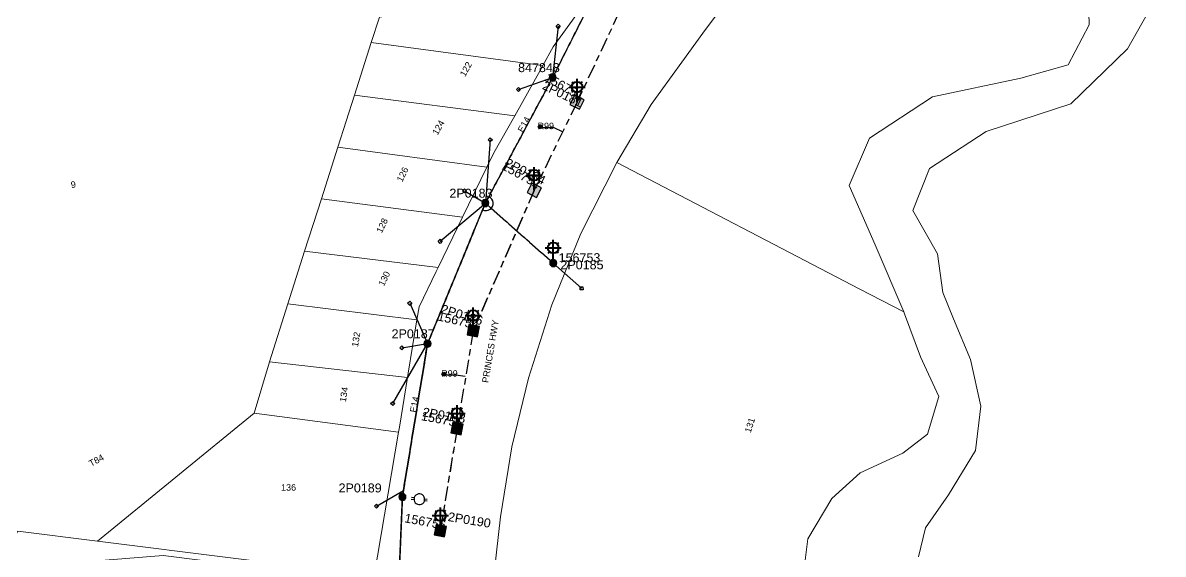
# Model space of a CAD drawing. Header units: metres. Extents: x 302407 to 305113, y 6184433 to 6187336.
# Drawn here: x 302861.9 to 303180.3, y 6186772.6 to 6186921 of the extents above; entities that cross this region are included whole.
import ezdxf
from ezdxf.enums import TextEntityAlignment as Align

# ---------------------------------------------------------------- set-up
doc = ezdxf.new("R2010")
doc.units = ezdxf.units.M
doc.linetypes.add('Cable Exist OH', pattern=[1, 1, 0])
doc.linetypes.add('Cable Exist UG', pattern=[8.2, 4, -1.2, 1.8, -1.2])
doc.layers.get('0').update_dxf_attribs({"color": 6})
doc.layers.add('Cadastre Land Parcels_SP_EXT', color=7, linetype='Continuous', lineweight=5)
doc.layers.add('Cadastre Roads_SP_EXT', color=7, linetype='Continuous', lineweight=5)
for name, color, linetype in [('Duct_SP_EXT', 7, 'Continuous'), ('Equip_SP_LV_EXT', 7, 'Continuous'), ('Equip_SP_SL_EXT', 7, 'Continuous'), ('Mains_HV_EXT', 7, 'Continuous'), ('Mains_LV_EXT', 7, 'Continuous'), ('Mains_LV_MOD', 3, 'Continuous'), ('Mains_SL_EXT', 7, 'Continuous'), ('Services_SP_EXT', 7, 'Continuous'), ('SupportsOH_SP_TR_HV_LV_SL_EXT', 7, 'Continuous'), ('SupportsUG_SP_LV_SL_EXT', 7, 'Continuous'), ('Trench_SP_EXT', 7, 'Continuous')]:
    doc.layers.add(name, color=color, linetype=linetype)
doc.styles.add('COLUMN_LABEL', font='arial.ttf')
doc.styles.add('iecARIAL', font='arial.ttf', dxfattribs={"height": 2})
doc.styles.add('POLE_LABEL', font='arial.ttf')
doc.styles.get("Standard").update_dxf_attribs({"font": 'arial.ttf'})

# ---------------------------------------------------------------- blocks, each defined once
blk = doc.blocks.new('COLUMN_EXT')
blk.add_hatch(color=256).paths.add_polyline_path([(-1.49, 1.48), (-1.49, -1.49), (1.48, -1.49), (1.48, 1.48)])
blk.add_lwpolyline([(-1.49, -1.49), (1.48, -1.49), (1.48, 1.48), (-1.49, 1.48)], close=True)
for tag, height, style, flags, p in [('ASSET_NUM', 2.5, 'COLUMN_LABEL', 8, (2, 2)), ('STRUCTURE_PLANT_NUMBER', 0.2, 'POLE_LABEL', 9, (1.81, 0.03)), ('STREET_CODE', 0.2, 'COLUMN_LABEL', 9, (1.81, -0.2))]:
    blk.add_attdef(tag, text='', height=height, dxfattribs=dict(style=style, flags=flags)).set_placement(p, align=Align.MIDDLE_LEFT)
at = {"flags": 1}
blk.add_attdef('Z', (1.81, -2.35), '', height=0.2, dxfattribs=at)
at = {"flags": 9}
for tag, p in [('COLUMN_TYPE', (1.81, -0.4)), ('OWNED_BY', (1.81, -0.6)), ('STATE', (1.81, -0.8)), ('USAGE', (1.81, -1)), ('STREETNAME', (1.81, -1.6)), ('SUBURB', (1.81, -1.8)), ('LEGEND', (1.81, -1.2)), ('LOCATION', (1.81, -1.4)), ('NOTES', (1.81, -2))]:
    blk.add_attdef(tag, text='', height=0.2, dxfattribs=at).set_placement(p, align=Align.MIDDLE_LEFT)
blk = doc.blocks.new('LV_OH_LINKS_OPEN_EXT')
for p, q in [((-0.17, 4.97), (-0.17, 5.46)), ((0.17, 4.97), (0.17, 5.46)), ((-0.17, 3), (-0.17, 2.5)), ((0.17, 3), (0.17, 2.5))]:
    blk.add_line(p, q)
blk.add_lwpolyline([(0, 2.99, 1), (0, 4.98, 1)], format="xyb", close=True)
at = {"flags": 9}
for tag, p in [('ACTUAL_STATUS', (0, 0)), ('CONSTRUCTED_VOLTAGE', (0, -0.2)), ('OPERATING_VOLTAGE', (0, -0.6)), ('ORIENTATION', (0, -0.8)), ('OWNED_BY', (0, -1)), ('STATE', (0, -1.2)), ('SWITCH_TYPE', (0, -1.4)), ('NO_PHASES', (0, -0.4)), ('USAGE', (0, -1.6)), ('LEGEND', (0, -1.8)), ('NOTES', (0, -2))]:
    blk.add_attdef(tag, text='', height=0.2, dxfattribs=at).set_placement(p, align=Align.MIDDLE_LEFT)
at = {"flags": 1}
blk.add_attdef('Z', (0, 0), '', height=0.2, dxfattribs=at)
blk = doc.blocks.new('SL_LANTERN_EXT')
at = {"lineweight": 40}
for p, q in [((0, 1.97), (0, 6.47)), ((-2.25, 4.22), (2.25, 4.22)), ((-1.46, 5.68), (-1.06, 5.28)), ((1.46, 5.68), (1.06, 5.28)), ((-1.46, 2.76), (-1.06, 3.16)), ((0, 0), (0, 2.72)), ((1.46, 2.76), (1.06, 3.16))]:
    blk.add_line(p, q, dxfattribs=at)
blk.add_circle((0, 4.22), 1.5, dxfattribs=at)
at = {"style": 'iecARIAL', "flags": 8}
blk.add_attdef('ASSET_NUM', (1.5, 1.5), '', height=2.5, dxfattribs=at)
for tag, p, height, flags in [('OPERATING_VOLTAGE', (0.98, -1.65), 0.2, 9), ('ORIENTATION', (0.98, -1.85), 0.2, 9), ('OWNED_BY', (0.98, -2.05), 0.2, 9), ('STATE', (0.98, -2.25), 0.2, 9), ('CONSTRUCTED_VOLTAGE', (0.98, -0.65), 0.2, 9), ('CONTROL_TYPE', (0.98, -0.85), 0.2, 9), ('LANTERN_PURPOSE', (0.98, -1.05), 0.2, 9), ('LANTERN_TYPE', (0.98, -1.25), 0.2, 9), ('NO_PHASES', (0.98, -1.45), 0.2, 9), ('USAGE', (0.98, -2.45), 0.2, 9), ('CEXIST', (0.98, -2.65), 0.2, 9), ('CNEW', (0.98, -2.85), 0.2, 9), ('CNUMBER', (0.98, -3.05), 0.2, 9), ('CREMOVE', (0.98, -3.25), 0.2, 9), ('LNUMBER', (2.18, -3.25), 2.5, 8), ('CREPLACE', (0.98, -3.45), 0.2, 9), ('LKINGHEIGHT', (0.98, -3.65), 0.2, 9), ('LBRACKET', (0.98, -3.85), 0.2, 9), ('LBRACKETVOCAB', (0.98, -4.05), 0.2, 9), ('LCATEGORY', (0.98, -4.25), 0.2, 9), ('LCHARGE1', (0.98, -4.45), 0.2, 9), ('LCHARGE1PERCENT', (0.98, -4.65), 0.2, 9), ('LCHARGE2', (0.98, -4.85), 0.2, 9), ('LCHARGE2PERCENT', (0.98, -5.05), 0.2, 9), ('LCHARGE3', (0.98, -5.25), 0.2, 9), ('LCHARGE3PERCENT', (0.98, -5.45), 0.2, 9), ('LEXIST', (0.98, -5.65), 0.2, 9), ('LLAMP', (0.98, -5.85), 0.2, 9), ('LLAMPVOCAB', (0.98, -6.05), 0.2, 9), ('LMAST', (0.98, -6.25), 0.2, 9), ('LMASTVOCAB', (0.98, -6.45), 0.2, 9), ('STREETNAME', (0.98, -9.25), 0.2, 9), ('SUBURB', (0.98, -9.45), 0.2, 1), ('LNEW', (0.98, -6.65), 0.2, 9), ('LANTNUMBER', (0.98, -6.85), 0.2, 9), ('LOUTREACH', (0.98, -7.25), 0.2, 9), ('LOUTREACHVOCAB', (0.98, -7.45), 0.2, 9), ('LRATECODE', (0.98, -7.65), 0.2, 9), ('LREMOVE', (0.98, -7.85), 0.2, 9), ('LREPLACE', (0.98, -8.05), 0.2, 9), ('LTYPE', (0.98, -8.25), 0.2, 9), ('LTYPEVOCAB', (0.98, -8.45), 0.2, 9), ('LEGEND', (0.98, -8.65), 0.2, 9), ('LOCATION', (0.98, -8.85), 0.2, 9), ('NOTES', (0.98, -9.05), 0.2, 9)]:
    blk.add_attdef(tag, p, '', height=height, dxfattribs=dict(flags=flags))
blk = doc.blocks.new('CCP_EXT')
blk.add_wipeout([(0, 0.57), (0.57, 0), (0, -0.57), (-0.57, 0)])
blk.add_lwpolyline([(-0.57, 0), (0, 0.57), (0.57, 0), (0, -0.57), (-0.57, 0)])
at = {"flags": 1}
blk.add_attdef('Z', (0, 0), '', height=0.2, dxfattribs=at)
at = {"flags": 9}
for tag, p in [('CCP_TYPE', (0, 0)), ('CONSTRUCTED_VOLTAGE', (0, -0.2)), ('OPERATING_VOLTAGE', (0, -0.6)), ('ORIENTATION', (0, -0.8)), ('OWNED_BY', (0, -1)), ('STATE', (0, -1.8)), ('NO_PHASES', (0, -0.4)), ('USAGE', (0, -1.2)), ('LEGEND', (0, -1.4)), ('LIFE_SUPPORT', (0, -1.6)), ('NOTES', (0, -2))]:
    blk.add_attdef(tag, text='', height=0.2, dxfattribs=at).set_placement(p, align=Align.MIDDLE_LEFT)
blk = doc.blocks.new('POLE_EXT')
blk.add_hatch(color=256).paths.add_polyline_path([(-1, 0, 1), (1, 0, 1)])
blk.add_lwpolyline([(-1, 0, 1), (1, 0, 1)], format="xyb", close=True)
for tag, height, flags, p in [('pNumber', 2.5, 8, (-17.84, 2.07)), ('OWNED_BY', 0.2, 9, (1.35, -0.4)), ('SPECIAL_USE', 0.2, 9, (1.35, -0.8)), ('STATE', 0.2, 9, (1.35, -1)), ('cLV', 0.2, 9, (1.35, -1.4)), ('hDepth', 0.2, 9, (1.35, -1.6)), ('hDia', 0.2, 9, (1.35, -1.8)), ('cHV', 0.2, 9, (1.35, -2)), ('PARENT', 0.2, 9, (1.35, -0.6)), ('USAGE', 0.2, 9, (1.35, -1.2)), ('LBRACKET', 0.2, 9, (1.35, -2.2)), ('LExisting', 0.2, 9, (1.35, -2.4)), ('LANTNUMBER', 0.2, 9, (1.35, -2.6)), ('LOther', 0.2, 9, (1.35, -2.8)), ('LRemove', 0.2, 9, (1.35, -3)), ('LEGEND', 0.2, 9, (1.35, -3.2)), ('cLinedev', 0.2, 9, (1.35, -3.4)), ('pExisting', 0.2, 9, (1.35, -3.8)), ('pFooting', 0.2, 9, (1.35, -4.4)), ('pNew', 0.2, 9, (1.35, -4.6)), ('pRelocate', 0.2, 9, (1.35, -5)), ('pRemove', 0.2, 9, (1.35, -5.2)), ('pReplace', 0.2, 9, (1.35, -5.4)), ('pStay', 0.2, 9, (1.35, -5.6)), ('pType', 0.2, 9, (1.35, -5.8)), ('cspan', 0.2, 9, (1.35, -6)), ('STREETNAME', 0.2, 9, (1.35, -6.2)), ('SUBURB', 0.2, 9, (1.35, -6.4)), ('LOCATION', 0.2, 9, (1.35, -3.6)), ('PFNUMBER', 0.2, 9, (1.35, -4)), ('NEWPFNUMBER', 0.2, 9, (1.35, -4.2)), ('OPERATED_BY', 0.2, 9, (1.36, -7.01)), ('NOTES', 0.2, 9, (1.35, -6.6)), ('MAINTAINED_BY', 0.2, 9, (1.36, -6.81))]:
    blk.add_attdef(tag, text='', height=height, dxfattribs=dict(flags=flags)).set_placement(p, align=Align.MIDDLE_LEFT)
at = {"style": 'POLE_LABEL'}
for tag, height, flags, p in [('ASSET_NUM', 2.5, 8, (2, 2)), ('STRUCTURE_PLANT_NUMBER', 0.2, 9, (1.35, 0.03)), ('STREET_CODE', 0.2, 9, (1.35, -0.2))]:
    blk.add_attdef(tag, text='', height=height, dxfattribs=dict(at, flags=flags)).set_placement(p, align=Align.MIDDLE_LEFT)
at = {"flags": 1}
blk.add_attdef('Z', (1.35, -7.33), '', height=0.2, dxfattribs=at)
blk = doc.blocks.new('CABLE_LARGE_EXT')
h = blk.add_hatch(color=256)
edge = h.paths.add_edge_path()
edge.add_arc((0, 0.55), 0.55, 0, 360)
blk.add_circle((0, 0.55), 0.55)
at = {"flags": 1}
blk.add_attdef('Z', (0, 0), '', height=0.2, dxfattribs=at)
at = {"flags": 9}
for tag, p in [('COND_CODE', (0, 0)), ('STATE', (0, -0.4)), ('XSECT_SIZE', (0, -0.6)), ('FB_REFERENCE', (0, -0.2)), ('NOTES', (0, -0.8))]:
    blk.add_attdef(tag, text='', height=0.2, dxfattribs=at).set_placement(p, align=Align.MIDDLE_LEFT)

msp = doc.modelspace()

# ---------------------------------------------------------------- linework, layer by layer
at = {"layer": 'Cadastre Land Parcels_SP_EXT', "linetype": 'Continuous'}
for points in [[(302860.5, 6186779.05), (302882.72, 6186776.27), (302926.46, 6186811.97), (302930.81, 6186826.34), (302935.87, 6186842.5), (302940.58, 6186857.2), (302945.26, 6186871.84), (302949.84, 6186886.22), (302954.51, 6186900.79), (302959.2, 6186915.46), (302961.49, 6186922.53), (302962.06, 6186941.07), (302962.06, 6186941.07), (302963.23, 6186977.5), (302886.34, 6186971.96), (302807.38, 6186960.28)], [(303072.84, 6186946.31), (303051.82, 6186918.1), (303037.39, 6186898.15), (303027.77, 6186881.93), (303095.62, 6186846.65), (303107.92, 6186840.28), (303099.89, 6186859.01), (303092.61, 6186875.58), (303098.27, 6186888.78), (303115.94, 6186900.28), (303140.54, 6186905.47), (303153.82, 6186909.19), (303159.62, 6186920.4), (303159.37, 6186930.76)], [(303180.32, 6186931.35), (303170.36, 6186913.73), (303154.55, 6186898.3), (303130.87, 6186890.63), (303115.06, 6186880.3), (303110.38, 6186868.6), (303117.33, 6186856.52), (303118.75, 6186845.64), (303121.79, 6186838.29), (303126.52, 6186826.97), (303129.38, 6186813.91), (303127.93, 6186801.57), (303120.36, 6186789.21), (303113.94, 6186779.97), (303111.99, 6186771.92)]]:
    msp.add_lwpolyline(points, dxfattribs=at)
for points in [[(303022.02, 6186930.93), (303009.05, 6186929.18), (302993.88, 6186927.06), (302961.49, 6186922.53), (302959.2, 6186915.46), (303007.09, 6186909.02), (303010.01, 6186914.28), (303022.02, 6186930.93)], [(303007.09, 6186909.02), (302959.2, 6186915.46), (302954.51, 6186900.79), (302999.25, 6186895.01), (303006.8, 6186908.49), (303007.09, 6186909.02)], [(302999.25, 6186895.01), (302954.51, 6186900.79), (302949.84, 6186886.22), (302991.5, 6186880.69), (302993.41, 6186884.62), (302999.25, 6186895.01)], [(302991.5, 6186880.69), (302949.84, 6186886.22), (302945.26, 6186871.84), (302984.68, 6186866.68), (302991.5, 6186880.69)], [(303107.92, 6186840.28), (303095.62, 6186846.65), (303027.77, 6186881.93), (303017.72, 6186862.17), (303009.59, 6186842.28), (303003.09, 6186821.79), (302998.45, 6186802.57), (302995.27, 6186783.04), (302992.93, 6186762.47), (303072.09, 6186752.64), (303070.6, 6186756.52), (303071.84, 6186762.13), (303079.97, 6186768.01), (303081.08, 6186776.91), (303087.77, 6186788.17), (303095.69, 6186795.35), (303107.63, 6186800.87), (303114.47, 6186806.14), (303117.66, 6186816.66), (303112.55, 6186827.71), (303108.13, 6186839.75), (303107.92, 6186840.28)], [(302984.68, 6186866.68), (302945.26, 6186871.84), (302940.58, 6186857.2), (302977.91, 6186852.64), (302984.68, 6186866.68)], [(302977.91, 6186852.64), (302940.58, 6186857.2), (302935.87, 6186842.5), (302971.94, 6186838.01), (302972.56, 6186841.72), (302977.33, 6186851.53), (302977.91, 6186852.64)], [(302971.94, 6186838.01), (302935.87, 6186842.5), (302930.81, 6186826.34), (302969.29, 6186821.93), (302969.5, 6186823.14), (302971.94, 6186838.01)], [(302969.29, 6186821.93), (302930.81, 6186826.34), (302926.46, 6186811.97), (302966.78, 6186806.66), (302967.03, 6186808.07), (302969.29, 6186821.93)], [(302966.78, 6186806.66), (302926.46, 6186811.97), (302882.72, 6186776.27), (302960.02, 6186766.61), (302966.78, 6186806.66)], [(302882.72, 6186776.27), (302860.5, 6186779.05), (302850.54, 6186760.72), (302871.42, 6186733.44), (302888.25, 6186746.31), (302880.21, 6186770.63), (302901.12, 6186772.26), (302959.48, 6186764.96), (302960.02, 6186766.61), (302882.72, 6186776.27)]]:
    msp.add_lwpolyline(points, close=True, dxfattribs=at)
at = {"layer": 'Duct_SP_EXT'}
for points in [[(303007.08, 6186891.74), (303010.15, 6186891.74), (303012.48, 6186890.61)], [(302980.27, 6186822.72), (302982.8, 6186822.72), (302985.39, 6186822.29)]]:
    msp.add_lwpolyline(points, dxfattribs=at)
at = {"layer": 'Mains_LV_EXT', "linetype": 'Continuous'}
msp.add_lwpolyline([(302990.29, 6186868.8, 1.052822), (302992, 6186872.42)], format="xyb", dxfattribs=at)
at = {"layer": 'Mains_LV_EXT', "linetype": 'Cable Exist OH'}
msp.add_lwpolyline([(302967.89, 6186788.64), (302965.81, 6186738.83)], dxfattribs=at)
at = {"layer": 'Mains_SL_EXT', "linetype": 'Cable Exist UG'}
for points in [[(303028.44, 6186923.98), (303016.66, 6186898.81), (303016.64, 6186898.77)], [(303016.64, 6186898.77), (303004.7, 6186874.22), (303004.67, 6186874.15)], [(303004.67, 6186874.15), (302987.66, 6186835.02)], [(302987.66, 6186835.02), (302983.15, 6186807.72), (302983.14, 6186807.64)], [(302983.14, 6186807.64), (302978.49, 6186779.19)]]:
    msp.add_lwpolyline(points, dxfattribs=at)
at = {"layer": 'Mains_SL_EXT', "linetype": 'Cable Exist OH'}
msp.add_lwpolyline([(302991.05, 6186870.65), (303010.01, 6186853.9)], dxfattribs=at)
at = {"layer": 'Trench_SP_EXT', "linetype": 'Cable Exist UG'}
for points in [[(303028.45, 6186924), (303028.44, 6186923.98), (303016.66, 6186898.82)], [(303016.66, 6186898.82), (303016.64, 6186898.77), (303004.7, 6186874.22)], [(303004.7, 6186874.23), (302987.66, 6186835.02)], [(302987.66, 6186835.02), (302983.15, 6186807.72)], [(302983.15, 6186807.71), (302978.49, 6186779.19)]]:
    msp.add_lwpolyline(points, dxfattribs=at)

# ---------------------------------------------------------------- block references
at = {"layer": 'Duct_SP_EXT'}
for p in [(303006.37, 6186891.38), (302979.49, 6186822.34)]:
    msp.add_blockref('CABLE_LARGE_EXT', p, dxfattribs=at)
at = {"layer": 'Equip_SP_LV_EXT', "xscale": 1.5, "yscale": 1.5, "zscale": 1.5, "rotation": 264.9208135936813}
msp.add_blockref('LV_OH_LINKS_OPEN_EXT', (302966.66, 6186788.5), dxfattribs=at)
at = {"layer": 'Equip_SP_SL_EXT'}
ref = msp.add_blockref('SL_LANTERN_EXT', (303016.66, 6186898.81), dxfattribs=at)
ref.add_attrib('ASSET_NUM', '156751', dxfattribs={"layer": '0', "height": 2.5, "rotation": 330.8616, "style": 'iecARIAL'}).set_placement((303018.16, 6186900.31), align=Align.MIDDLE_RIGHT)
ref = msp.add_blockref('SL_LANTERN_EXT', (303004.7, 6186874.22), dxfattribs=at)
ref.add_attrib('ASSET_NUM', '156752', dxfattribs={"layer": '0', "height": 2.5, "rotation": 331.3482, "style": 'iecARIAL'}).set_placement((303006.2, 6186875.73), align=Align.MIDDLE_RIGHT)
ref = msp.add_blockref('SL_LANTERN_EXT', (303010.01, 6186853.9), dxfattribs=at)
ref.add_attrib('ASSET_NUM', '156753', dxfattribs={"layer": '0', "height": 2.5, "style": 'iecARIAL'}).set_placement((303011.51, 6186855.4), align=Align.MIDDLE_LEFT)
ref = msp.add_blockref('SL_LANTERN_EXT', (302987.66, 6186835.02), dxfattribs=at)
ref.add_attrib('ASSET_NUM', '156754', dxfattribs={"layer": '0', "height": 2.5, "rotation": 346.917, "style": 'iecARIAL'}).set_placement((302989.16, 6186836.52), align=Align.MIDDLE_RIGHT)
ref = msp.add_blockref('SL_LANTERN_EXT', (302983.15, 6186807.72), dxfattribs=at)
ref.add_attrib('ASSET_NUM', '156755', dxfattribs={"layer": '0', "height": 2.5, "rotation": 349.6952, "style": 'iecARIAL'}).set_placement((302984.65, 6186809.22), align=Align.MIDDLE_RIGHT)
ref = msp.add_blockref('SL_LANTERN_EXT', (302978.49, 6186779.19), dxfattribs=at)
ref.add_attrib('ASSET_NUM', '156756', dxfattribs={"layer": '0', "height": 2.5, "rotation": 349.5625, "style": 'iecARIAL'}).set_placement((302979.99, 6186780.69), align=Align.MIDDLE_RIGHT)
at = {"layer": 'SupportsOH_SP_TR_HV_LV_SL_EXT'}
ref = msp.add_blockref('POLE_EXT', (303009.84, 6186905.69), dxfattribs=at)
ref.add_attrib('ASSET_NUM', '847848', dxfattribs={"layer": '0', "height": 2.5, "style": 'POLE_LABEL'}).set_placement((303011.84, 6186906.44), align=Align.BOTTOM_RIGHT)
ref = msp.add_blockref('POLE_EXT', (303010.01, 6186853.9), dxfattribs=at)
ref.add_attrib('ASSET_NUM', '2P0185', dxfattribs={"layer": '0', "height": 2.5, "style": 'POLE_LABEL'}).set_placement((303012.01, 6186854.65), align=Align.TOP_LEFT)
at = {"layer": 'SupportsUG_SP_LV_SL_EXT'}
ref = msp.add_blockref('COLUMN_EXT', (303016.66, 6186898.81), dxfattribs=dict(at, rotation=242.8927833759157))
ref.add_attrib('ASSET_NUM', '2P0181', dxfattribs={"layer": '0', "height": 2.5, "rotation": 334.0445, "style": 'COLUMN_LABEL'}).set_placement((303018.66, 6186899.56), align=Align.TOP_RIGHT)
ref = msp.add_blockref('COLUMN_EXT', (303004.7, 6186874.22), dxfattribs=dict(at, rotation=242.8927833759157))
ref.add_attrib('ASSET_NUM', '2P0184', dxfattribs={"layer": '0', "height": 2.5, "rotation": 333.3323, "style": 'COLUMN_LABEL'}).set_placement((303006.7, 6186874.97), align=Align.BOTTOM_RIGHT)
ref = msp.add_blockref('COLUMN_EXT', (302987.66, 6186835.02), dxfattribs=dict(at, rotation=259.4488445000616))
ref.add_attrib('ASSET_NUM', '2P0186', dxfattribs={"layer": '0', "height": 2.5, "rotation": 342.8043, "style": 'COLUMN_LABEL'}).set_placement((302989.66, 6186835.77), align=Align.BOTTOM_RIGHT)
ref = msp.add_blockref('COLUMN_EXT', (302983.15, 6186807.72), dxfattribs=dict(at, rotation=259.4488445000616))
ref.add_attrib('ASSET_NUM', '2P0188', dxfattribs={"layer": '0', "height": 2.5, "rotation": 350.7717, "style": 'COLUMN_LABEL'}).set_placement((302985.15, 6186808.47), align=Align.BOTTOM_RIGHT)
ref = msp.add_blockref('COLUMN_EXT', (302978.49, 6186779.19), dxfattribs=dict(at, rotation=259.5793970262378))
ref.add_attrib('ASSET_NUM', '2P0190', dxfattribs={"layer": '0', "height": 2.5, "rotation": 350.6695, "style": 'COLUMN_LABEL'}).set_placement((302992.21, 6186779.24), align=Align.BOTTOM_RIGHT)

# ---------------------------------------------------------------- texts
at = {"layer": 'Cadastre Land Parcels_SP_EXT'}
for s, rotation, p in [('122', 60.7418, (302985.37, 6186905.76)), ('124', 60.5394, (302977.7, 6186889.47)), ('126', 64.0714, (302967.82, 6186876.36)), ('9', 8.399, (302875.43, 6186874.82)), ('128', 64.395, (302962.11, 6186862.09)), ('130', 63.8622, (302962.7, 6186847.27)), ('132', 80.7928, (302955.48, 6186830.38)), ('134', 80.5581, (302952.08, 6186814.99)), ('131', 72.3916, (303065.14, 6186806.38))]:
    msp.add_text(s, height=1.8, rotation=rotation, dxfattribs=at).set_placement(p)
msp.add_text('136', height=1.8, dxfattribs=at).set_placement((302934, 6186790.38))
at = {"layer": 'Cadastre Roads_SP_EXT'}
msp.add_text('PRINCES HWY', height=1.8, rotation=80.5437, dxfattribs=at).set_placement((302991.87, 6186820.36))
at = {"layer": 'Duct_SP_EXT'}
for p in [(303005.61, 6186891.27), (302978.71, 6186822.18)]:
    msp.add_text('R99', height=1.8, dxfattribs=at).set_placement(p)
at = {"layer": 'Mains_LV_EXT'}
for rotation, p in [(60.6963, (303001.53, 6186890.19)), (79.5948, (302971.73, 6186812.07))]:
    msp.add_text('E14', height=1.8, rotation=rotation, dxfattribs=at).set_placement(p)
at = {"layer": 'Mains_LV_MOD'}
msp.add_text('T84', height=1.8, rotation=28.8642, dxfattribs=at).set_placement((302880.96, 6186797))

# ---------------------------------------------------------------- next in the draw order: block references
at = {"layer": 'Services_SP_EXT'}
for p in [(303011.4, 6186919.98), (303000.29, 6186902.33), (302992.43, 6186888.28), (302985.2, 6186874.05), (302978.41, 6186859.97), (302969.92, 6186842.67), (302967.72, 6186830.21), (302965.17, 6186814.69), (302960.64, 6186786.05)]:
    msp.add_blockref('CCP_EXT', p, dxfattribs=at)
at = {"layer": 'Services_SP_EXT', "rotation": 138.2906021917421}
msp.add_blockref('CCP_EXT', (303017.92, 6186846.85), dxfattribs=at)

# ---------------------------------------------------------------- next in the draw order: linework, layer by layer
at = {"layer": 'Mains_HV_EXT', "linetype": 'Cable Exist OH'}
msp.add_lwpolyline([(302965.81, 6186738.83), (302967.89, 6186788.64), (302974.9, 6186831.41), (302991.05, 6186870.65), (303009.84, 6186905.69), (303033.15, 6186951.81)], dxfattribs=at)
at = {"layer": 'Mains_LV_EXT', "linetype": 'Cable Exist OH'}
for points in [[(303033.15, 6186951.81), (303009.84, 6186905.69)], [(303009.84, 6186905.69), (302991.05, 6186870.65)], [(302991.05, 6186870.65), (302974.9, 6186831.41)], [(302974.9, 6186831.41), (302967.89, 6186788.64)]]:
    msp.add_lwpolyline(points, dxfattribs=at)
at = {"layer": 'Mains_SL_EXT', "linetype": 'Cable Exist OH'}
for points in [[(303067.95, 6186987.44), (303033.15, 6186951.81), (303009.84, 6186905.69), (302991.05, 6186870.65)], [(302991.05, 6186870.65), (302974.9, 6186831.41), (302967.89, 6186788.64), (302965.81, 6186738.83), (302959.71, 6186694.21)]]:
    msp.add_lwpolyline(points, dxfattribs=at)
at = {"layer": 'Services_SP_EXT'}
for points in [[(303011.4, 6186919.98), (303009.84, 6186905.69)], [(303000.29, 6186902.33), (303009.84, 6186905.69)], [(302992.43, 6186888.28), (302991.05, 6186870.65)], [(302985.2, 6186874.05), (302991.05, 6186870.65)], [(302978.41, 6186859.97), (302991.05, 6186870.65)], [(302991.05, 6186870.65), (303010.01, 6186853.9), (303017.92, 6186846.85)], [(302969.92, 6186842.67), (302974.9, 6186831.41)], [(302965.17, 6186814.69), (302974.9, 6186831.41)], [(302967.72, 6186830.21), (302974.9, 6186831.41)], [(302960.64, 6186786.05), (302968.19, 6186790.41)]]:
    msp.add_lwpolyline(points, dxfattribs=at)

# ---------------------------------------------------------------- next in the draw order: block references
at = {"layer": 'SupportsOH_SP_TR_HV_LV_SL_EXT'}
ref = msp.add_blockref('POLE_EXT', (302991.05, 6186870.65), dxfattribs=at)
ref.add_attrib('ASSET_NUM', '2P0183', dxfattribs={"layer": '0', "height": 2.5, "style": 'POLE_LABEL'}).set_placement((302993.05, 6186871.4), align=Align.BOTTOM_RIGHT)
ref = msp.add_blockref('POLE_EXT', (302974.9, 6186831.41), dxfattribs=at)
ref.add_attrib('ASSET_NUM', '2P0187', dxfattribs={"layer": '0', "height": 2.5, "style": 'POLE_LABEL'}).set_placement((302976.9, 6186832.16), align=Align.BOTTOM_RIGHT)
ref = msp.add_blockref('POLE_EXT', (302967.89, 6186788.64), dxfattribs=at)
ref.add_attrib('ASSET_NUM', '2P0189', dxfattribs={"layer": '0', "height": 2.5, "style": 'POLE_LABEL'}).set_placement((302962.1, 6186789.13), align=Align.BOTTOM_RIGHT)

doc.saveas('drawing.dxf')
